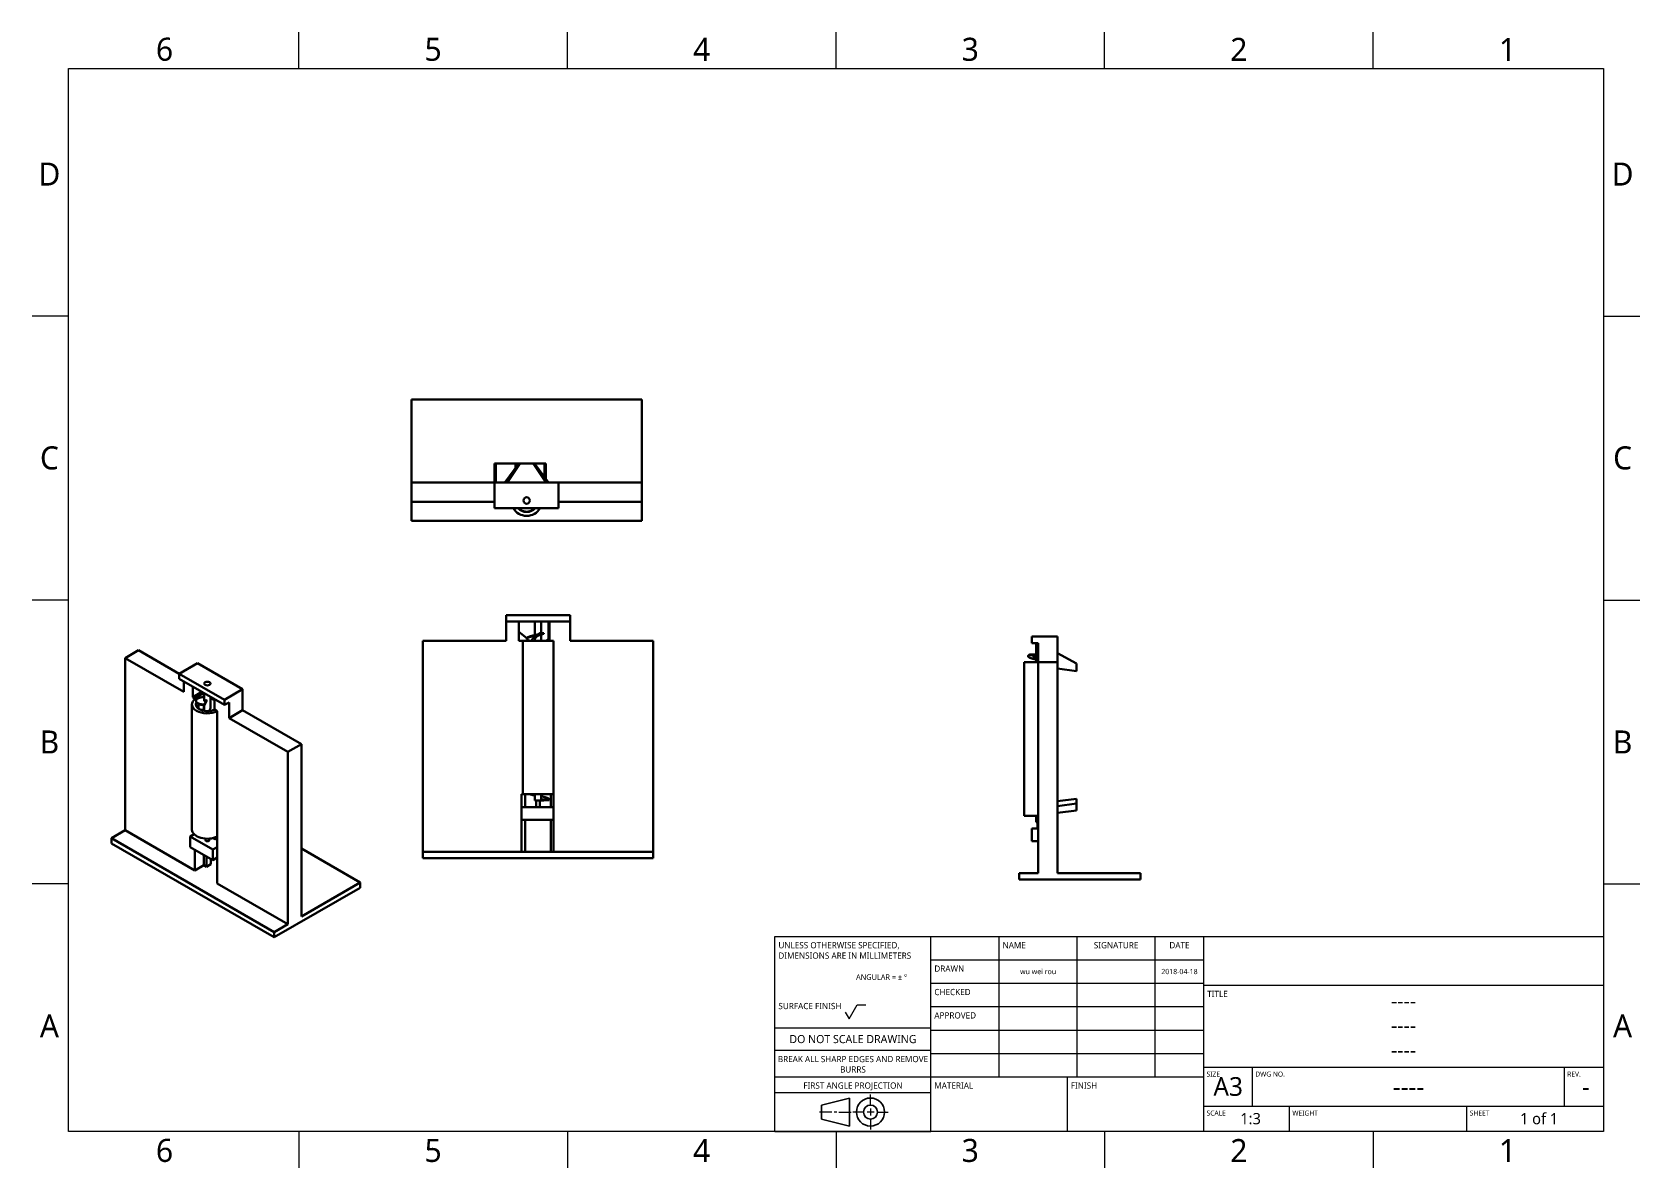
# Model space of a CAD drawing. Header units: millimetres. Extents: x 0 to 420, y 0 to 296.
import ezdxf

# ---------------------------------------------------------------- set-up
doc = ezdxf.new("R2010")
doc.units = ezdxf.units.MM
doc.header["$LTSCALE"] = 12.7
for name, color, linetype, lineweight in [('BORDER_FRAME', 7, 'Continuous', 15), ('BORDER_ZONES', 7, 'Continuous', 15), ('TITLE_BLOCK', 7, 'Continuous', 15), ('Visible', 7, 'Continuous', 40)]:
    doc.layers.add(name, color=color, linetype=linetype, lineweight=lineweight)
doc.styles.add('Onshape-Standard', font='NotoSans-Regular.ttf')
doc.styles.add('Onshape-Standard-Fields', font='')
doc.styles.get('Onshape-Standard-Fields').set_extended_font_data('Noto Sans')

msp = doc.modelspace()

# ---------------------------------------------------------------- linework, layer by layer
at = {"layer": 'BORDER_FRAME'}
for p, q in [((10, 10), (10, 287)), ((10, 287), (410, 287)), ((410, 287), (410, 10)), ((410, 10), (10, 10))]:
    msp.add_line(p, q, dxfattribs=at)
at = {"layer": 'BORDER_ZONES'}
for p, q in [((70, 287), (70, 296.5)), ((140, 287), (140, 296.5)), ((210, 287), (210, 296.5)), ((280, 287), (280, 296.5)), ((350, 287), (350, 296.5)), ((10, 222.5), (0.5, 222.5)), ((410, 222.5), (419.5, 222.5)), ((10, 148.5), (0.5, 148.5)), ((410, 148.5), (419.5, 148.5)), ((10, 74.5), (0.5, 74.5)), ((410, 74.5), (419.5, 74.5)), ((70, 10), (70, 0.5)), ((140, 10), (140, 0.5)), ((210, 10), (210, 0.5)), ((280, 10), (280, 0.5)), ((350, 10), (350, 0.5))]:
    msp.add_line(p, q, dxfattribs=at)
at = {"layer": 'TITLE_BLOCK'}
for p, q in [((194.1, 10), (194.1, 60.8)), ((194.1, 60.8), (234.74, 60.8)), ((234.74, 10), (234.74, 60.8)), ((234.74, 60.8), (305.86, 60.8)), ((252.52, 24.22), (252.52, 60.8)), ((272.84, 24.22), (272.84, 60.8)), ((293.16, 24.22), (293.16, 60.8)), ((305.86, 10), (305.86, 60.8)), ((305.86, 60.8), (410, 60.8)), ((234.74, 54.7), (305.86, 54.7)), ((234.74, 48.61), (305.86, 48.61)), ((305.86, 48.1), (410, 48.1)), ((213.4, 39.33), (215.54, 43.03)), ((215.54, 43.03), (217.77, 43.03)), ((234.74, 42.51), (305.86, 42.51)), ((212.39, 41.09), (213.4, 39.33)), ((194.1, 37.03), (234.74, 37.03)), ((234.74, 36.42), (305.86, 36.42)), ((194.1, 31.13), (234.74, 31.13)), ((234.74, 30.32), (305.86, 30.32)), ((305.86, 26.76), (410, 26.76)), ((318.56, 16.6), (318.56, 26.76)), ((399.84, 16.6), (399.84, 26.76)), ((194.1, 24.22), (234.74, 24.22)), ((234.74, 24.22), (305.86, 24.22)), ((270.3, 10), (270.3, 24.22)), ((194.1, 20.16), (234.74, 20.16)), ((305.86, 16.6), (410, 16.6)), ((328.21, 10), (328.21, 16.6)), ((374.44, 10), (374.44, 16.6)), ((194.1, 10), (234.74, 10))]:
    msp.add_line(p, q, dxfattribs=at)
at = {"layer": 'TITLE_BLOCK', "lineweight": 30}
for p, q in [((213.51, 18.7), (206.19, 16.87)), ((206.19, 16.87), (206.19, 13.21)), ((213.51, 11.38), (213.51, 18.7)), ((206.19, 13.21), (213.51, 11.38))]:
    msp.add_line(p, q, dxfattribs=at)
at = {"layer": 'TITLE_BLOCK', "lineweight": 15}
for p, q in [((218.99, 16.87), (218.99, 19.61)), ((208.93, 15.04), (205.73, 15.04)), ((210.21, 15.04), (209.48, 15.04)), ((210.76, 15.04), (213.96, 15.04)), ((217.16, 15.04), (214.42, 15.04)), ((219.91, 15.04), (218.08, 15.04)), ((218.99, 15.95), (218.99, 14.12)), ((218.99, 13.21), (218.99, 10.47)), ((220.82, 15.04), (223.56, 15.04))]:
    msp.add_line(p, q, dxfattribs=at)
at = {"layer": 'TITLE_BLOCK', "lineweight": 30}
for radius in [3.66, 1.83]:
    msp.add_circle((218.99, 15.04), radius, dxfattribs=at)
at = {"layer": 'Visible'}
for p, q in [((99.38, 179.11), (99.38, 200.77)), ((99.38, 200.77), (159.38, 200.77)), ((159.38, 179.11), (159.38, 200.77)), ((121.04, 184.11), (121.38, 184.11)), ((121.04, 179.11), (121.04, 184.11)), ((121.38, 179.11), (121.38, 184.11)), ((121.38, 184.11), (126.48, 184.11)), ((123.71, 179.11), (127.38, 184.11)), ((124.38, 179.11), (127.71, 184.11)), ((126.48, 182.88), (126.48, 184.11)), ((126.48, 184.11), (127.37, 184.11)), ((127.38, 184.11), (127.71, 184.11)), ((127.71, 184.11), (131.04, 184.11)), ((131.04, 184.11), (131.38, 184.11)), ((134.38, 179.11), (131.04, 184.11)), ((131.38, 184.11), (134.04, 184.11)), ((135.04, 179.11), (131.38, 184.11)), ((134.04, 184.11), (134.38, 184.11)), ((134.04, 180.47), (134.04, 184.11)), ((134.38, 180.02), (134.38, 184.11)), ((99.38, 179.11), (121.04, 179.11)), ((99.38, 179.11), (99.38, 174.11)), ((137.71, 179.11), (121.04, 179.11)), ((121.04, 172.44), (121.04, 179.11)), ((137.71, 172.44), (137.71, 179.11)), ((137.71, 179.11), (159.38, 179.11)), ((159.38, 179.11), (159.38, 174.11)), ((99.38, 169.11), (99.38, 174.11)), ((99.38, 174.11), (121.04, 174.11)), ((137.71, 172.44), (121.04, 172.44)), ((130.53, 172.44), (130.84, 171.9)), ((137.71, 174.11), (159.38, 174.11)), ((159.38, 169.11), (159.38, 174.11)), ((99.38, 169.11), (159.38, 169.11)), ((124.02, 142.86), (124.02, 144.53)), ((140.68, 144.53), (124.02, 144.53)), ((124.02, 137.86), (124.02, 142.86)), ((140.68, 142.86), (124.02, 142.86)), ((127.35, 137.86), (127.35, 142.86)), ((131.52, 142.86), (131.52, 139.35)), ((133.18, 139.86), (133.18, 142.86)), ((135.04, 142.86), (135.04, 137.86)), ((135.33, 142.86), (135.33, 137.86)), ((140.68, 142.86), (140.68, 144.53)), ((140.68, 137.86), (140.68, 142.86)), ((127.35, 140.2), (129.42, 138.54)), ((129.42, 138.53), (129.42, 138.36)), ((132.33, 139.53), (132.35, 139.53)), ((132.77, 139.86), (133.82, 139.86)), ((133.18, 137.86), (133.18, 139.52)), ((133.82, 139.86), (133.82, 139.7)), ((135.04, 138.35), (134.43, 137.86)), ((261.03, 137.29), (261.03, 138.96)), ((261.03, 138.96), (267.7, 138.96)), ((267.7, 132.29), (267.7, 138.96)), ((28.25, 135.42), (24.71, 133.38)), ((28.25, 135.42), (38.85, 129.3)), ((102.35, 137.86), (124.02, 137.86)), ((102.35, 82.86), (102.35, 137.86)), ((127.35, 137.86), (128.35, 137.86)), ((128.35, 137.86), (128.35, 97.86)), ((136.35, 137.86), (128.35, 137.86)), ((130.26, 137.87), (130.27, 137.86)), ((131.52, 138.2), (131.52, 137.86)), ((136.35, 137.86), (136.35, 97.86)), ((140.68, 137.86), (162.35, 137.86)), ((162.35, 82.86), (162.35, 137.86)), ((260.49, 134.29), (260.49, 134.12)), ((262.31, 134.29), (260.49, 134.29)), ((260.49, 134.12), (261.73, 133.96)), ((262.7, 137.29), (261.03, 137.29)), ((262.2, 137.29), (262.2, 134.29)), ((262.31, 133.96), (262.31, 134.29)), ((262.7, 132.29), (262.7, 137.29)), ((267.7, 134.62), (272.7, 131.96)), ((24.71, 88.48), (24.71, 133.38)), ((24.71, 133.38), (40.03, 124.54)), ((38.85, 129.3), (43.57, 132.02)), ((55.35, 125.22), (43.57, 132.02)), ((259.02, 132.29), (259.02, 92.29)), ((262.7, 132.29), (259.02, 132.29)), ((260.1, 133.96), (260.1, 133.79)), ((261.73, 133.96), (262.31, 133.96)), ((262.2, 133.62), (262.2, 132.29)), ((262.7, 77.29), (262.7, 132.29)), ((267.7, 132.29), (262.7, 132.29)), ((267.7, 77.29), (267.7, 132.29)), ((267.7, 130.62), (272.7, 129.96)), ((272.7, 131.96), (272.7, 129.96)), ((50.64, 122.5), (38.85, 129.3)), ((38.85, 127.94), (38.85, 129.3)), ((50.64, 121.14), (38.85, 127.94)), ((40.03, 124.54), (40.03, 127.26)), ((42.39, 123.18), (42.39, 125.9)), ((44.75, 124.54), (42.39, 123.18)), ((42.39, 123.18), (43.1, 122.77)), ((43.17, 123.09), (45.22, 124.27)), ((43.17, 123.09), (43.51, 122.71)), ((43.23, 122.22), (43.23, 122.09)), ((45.22, 124.27), (45.22, 123.17)), ((45.33, 124.2), (45.33, 122.22)), ((45.95, 122.44), (45.4, 121.27)), ((45.4, 121.13), (45.77, 121.8)), ((45.77, 121.8), (45.95, 122.17)), ((45.95, 122.17), (45.95, 122.44)), ((46.99, 120.32), (46.99, 123.24)), ((48.03, 122.64), (48.03, 119.92)), ((50.64, 122.5), (55.35, 125.22)), ((50.64, 121.14), (50.64, 122.5)), ((51.82, 121.82), (50.64, 121.14)), ((51.82, 117.73), (51.82, 121.82)), ((55.35, 119.78), (55.35, 125.22)), ((42.15, 121.27), (42.15, 88.61)), ((43.82, 121.41), (43.82, 120.19)), ((45.22, 121.14), (45.22, 119.91)), ((45.33, 121.14), (45.33, 119.61)), ((45.4, 121.27), (45.4, 121.13)), ((48.75, 119.5), (48.03, 119.92)), ((48.75, 119.5), (48.75, 86.84)), ((55.35, 119.78), (51.82, 117.73)), ((51.82, 117.73), (67.14, 108.89)), ((55.35, 119.78), (70.67, 110.93)), ((70.67, 110.93), (67.14, 108.89)), ((70.67, 66.02), (70.67, 110.93)), ((67.14, 63.98), (67.14, 108.89)), ((128.02, 97.86), (128.35, 97.86)), ((128.02, 97.86), (128.02, 94.53)), ((128.35, 97.86), (136.35, 97.86)), ((129.02, 94.53), (129.02, 97.86)), ((131.52, 97.86), (131.52, 96.2)), ((133.18, 96.2), (133.18, 97.86)), ((133.18, 96.2), (133.18, 96.53)), ((133.18, 96.53), (135.28, 96.53)), ((135.28, 96.53), (135.28, 96.36)), ((135.68, 94.53), (135.68, 97.86)), ((136.35, 97.86), (136.35, 94.53)), ((267.7, 96.03), (272.7, 96.7)), ((272.7, 96.7), (272.7, 95.46)), ((128.02, 91.2), (128.02, 94.53)), ((128.02, 94.53), (136.35, 94.53)), ((131.52, 96.2), (133.18, 96.2)), ((131.85, 96.2), (131.85, 94.53)), ((132.85, 94.53), (132.85, 96.2)), ((133.85, 96.2), (133.18, 96.2)), ((135.28, 96.36), (133.85, 96.2)), ((136.35, 91.2), (136.35, 94.53)), ((259.02, 92.29), (262.7, 92.29)), ((262.2, 92.29), (262.2, 90.62)), ((267.7, 94.79), (272.7, 95.46)), ((267.7, 93), (272.7, 93.67)), ((272.7, 95.46), (272.7, 93.67)), ((21.18, 86.43), (24.71, 88.48)), ((42.86, 78), (24.71, 88.48)), ((128.02, 91.2), (136.35, 91.2)), ((128.02, 91.2), (128.02, 82.86)), ((129.02, 82.86), (129.02, 91.2)), ((135.68, 82.86), (135.68, 91.2)), ((136.35, 91.2), (136.35, 82.86)), ((261.03, 85.62), (261.03, 88.96)), ((262.7, 88.96), (261.03, 88.96)), ((262.2, 90.62), (262.7, 90.62)), ((262.53, 90.62), (262.53, 88.96)), ((21.18, 86.43), (21.18, 85.07)), ((21.18, 86.43), (63.6, 61.94)), ((21.18, 85.07), (63.6, 60.58)), ((42.71, 87.43), (41.68, 86.84)), ((41.68, 84.12), (41.68, 86.84)), ((41.68, 86.84), (47.58, 83.44)), ((41.68, 84.12), (47.58, 80.72)), ((45.66, 86.31), (45.66, 85.89)), ((46.66, 85.89), (46.66, 86.31)), ((48.75, 84.12), (47.58, 83.44)), ((48.24, 86.19), (47.63, 86.46)), ((47.9, 86.52), (48.24, 86.33)), ((48.24, 86.33), (48.24, 86.19)), ((48.75, 86.84), (48.75, 84.12)), ((48.75, 84.12), (48.75, 81.4)), ((262.7, 85.62), (261.03, 85.62)), ((42.86, 83.44), (42.86, 78)), ((45.22, 82.08), (45.22, 79.36)), ((45.93, 78.95), (45.93, 81.67)), ((47.1, 79.63), (45.93, 78.95)), ((47.1, 79.63), (47.1, 80.99)), ((47.58, 80.72), (47.58, 83.44)), ((48.75, 81.4), (47.58, 80.72)), ((48.75, 81.4), (48.75, 74.6)), ((70.67, 83.71), (85.99, 74.87)), ((102.35, 82.86), (102.35, 81.2)), ((102.35, 82.86), (162.35, 82.86)), ((102.35, 81.2), (162.35, 81.2)), ((162.35, 82.86), (162.35, 81.2)), ((45.22, 79.36), (42.86, 78)), ((45.93, 78.95), (45.22, 79.36)), ((257.7, 77.29), (262.7, 77.29)), ((257.7, 77.29), (257.7, 75.62)), ((257.7, 75.62), (289.37, 75.62)), ((267.7, 77.29), (289.37, 77.29)), ((289.37, 77.29), (289.37, 75.62)), ((67.14, 63.98), (48.75, 74.6)), ((63.6, 60.58), (85.99, 73.51)), ((70.67, 66.02), (85.99, 74.87)), ((85.99, 74.87), (85.99, 73.51)), ((63.6, 61.94), (67.14, 63.98)), ((63.6, 61.94), (63.6, 60.58))]:
    msp.add_line(p, q, dxfattribs=at)
at = {"layer": 'Visible', "flags": 128}
for points in [[(132.74, 139.36), (132.89, 139.43), (133.1, 139.5), (133.18, 139.52)], [(133.18, 139.52), (133.37, 139.58), (133.72, 139.67)], [(261.67, 133.1), (261.91, 133.04), (262.16, 132.96), (262.2, 132.95)], [(130.98, 97.67), (131.33, 97.58), (131.52, 97.52)]]:
    msp.add_lwpolyline(points, dxfattribs=at)
at = {"layer": 'Visible'}
msp.add_circle((129.38, 174.44), 0.833, dxfattribs=at)
msp.add_circle((129.38, 174.44), 0.833, dxfattribs=at)
at = {"layer": 'Visible', "extrusion": (0, 0, -1)}
for radius, start, end in [(4.01, 209.8858, 330.1142), (3, 221.8103, 318.1897)]:
    msp.add_arc((-129.38, 174.44), radius, start, end, dxfattribs=at)
at = {"layer": 'Visible'}
msp.add_ellipse((46.16, 126.72), major_axis=(-0.833, 0), ratio=0.57735, dxfattribs=at)
msp.add_ellipse((46.16, 126.72), major_axis=(-0.833, 0), ratio=0.57735, dxfattribs=at)
at = {"layer": 'Visible', "extrusion": (0, 0, -1)}
for major_axis, start_param, end_param in [((4.01, 0), 0.868539, 3.84385), ((3, 0), 0.896739, 3.455304)]:
    msp.add_ellipse((46.16, 121.27), major_axis=major_axis, ratio=0.57735, start_param=start_param, end_param=end_param, dxfattribs=at)
at = {"layer": 'Visible'}
for centre, major_axis, end_param in [((46.16, 88.61), (-4.01, 0), 2.273053), ((46.16, 85.89), (-0.5, 0), 3.141593)]:
    msp.add_ellipse(centre, major_axis=major_axis, ratio=0.57735, start_param=0, end_param=end_param, dxfattribs=at)
for points, weights, knots in [([(127.24, 172.44), (127.27, 172.4), (127.3, 172.37), (128.16, 171.51), (129.38, 171.51), (130.08, 171.51), (130.71, 171.83), (130.78, 171.86), (130.84, 171.9)], [0.993741349562, 0.996730220321, 1, 0.923879532511, 1, 0.954327719507, 0.963462175605, 0.964446013493, 0.966065644237], [0.96542096, 0.96542096, 0.96542096, 0.96590909, 0.96590909, 0.97727273, 0.97727273, 0.98409091, 0.98409091, 0.98482527, 0.98482527, 0.98482527]), ([(130.84, 171.9), (131.18, 172.09), (131.45, 172.37), (131.49, 172.4), (131.52, 172.44)], [0.966065644237, 0.974471002443, 1, 0.996730220321, 0.993741349562], [0.893916179, 0.893916179, 0.893916179, 0.897727273, 0.897727273, 0.898215401, 0.898215401, 0.898215401]), ([(130.28, 137.86), (130.27, 137.87), (130.26, 137.87), (129.42, 138.12), (129.42, 138.36), (129.42, 138.61), (130.28, 138.86), (131.14, 139.11), (132.35, 139.36), (133.08, 139.51), (133.72, 139.67), (133.77, 139.69), (133.82, 139.7)], [1, 0.999170599218, 0.998359272568, 0.924708933293, 1, 0.923879532511, 1, 0.923879532511, 1, 0.953077201742, 0.964003470075, 0.964857753252, 0.966065672322], [0.94318182, 0.94318182, 0.94318182, 0.94330564, 0.94330564, 0.95454545, 0.95454545, 0.96590909, 0.96590909, 0.97727273, 0.97727273, 0.98427759, 0.98427759, 0.98482528, 0.98482528, 0.98482528]), ([(129.42, 138.53), (129.42, 138.78), (130.28, 139.03), (130.8, 139.18), (131.51, 139.35), (131.91, 139.44), (132.33, 139.53)], [1, 0.923879532511, 1, 0.952037137382, 0.964516262744, 0.971637360032, 0.998440233255], [0.95454545, 0.95454545, 0.95454545, 0.96590909, 0.96590909, 0.97306922, 0.97306922, 0.97715508, 0.97715508, 0.97715508]), ([(131.05, 137.86), (130.85, 138.04), (130.85, 138.2), (130.85, 138.45), (131.29, 138.7), (131.72, 138.94), (132.33, 139.19), (132.34, 139.19), (132.35, 139.2), (132.55, 139.28), (132.74, 139.36)], [0.965887381821, 0.949682230976, 1, 0.923879532511, 1, 0.925331772102, 0.997150932981, 0.99854776041, 1, 0.974166393482, 0.965867498659], [0.94703377, 0.94703377, 0.94703377, 0.95454545, 0.95454545, 0.96590909, 0.96590909, 0.97705593, 0.97705593, 0.97727273, 0.97727273, 0.98112929, 0.98112929, 0.98112929]), ([(131.52, 138.2), (131.52, 138.28), (131.54, 138.36), (131.6, 138.53), (131.76, 138.7), (132.01, 138.95), (132.35, 139.2)], [1, 0.974626510837, 0.966168681116, 0.949253021674, 1, 0.923879532511, 1], [0.95454545, 0.95454545, 0.95454545, 0.95833333, 0.95833333, 0.96590909, 0.96590909, 0.97727273, 0.97727273, 0.97727273]), ([(261.67, 133.1), (261.27, 133.2), (260.96, 133.29), (260.1, 133.54), (260.1, 133.79), (260.1, 133.95), (260.49, 134.13)], [0.96388580709, 0.970545971519, 1, 0.923879532511, 1, 0.949408487418, 0.966065672322], [0.96151205, 0.96151205, 0.96151205, 0.96590909, 0.96590909, 0.97727273, 0.97727273, 0.98482528, 0.98482528, 0.98482528]), ([(262.2, 133), (262.08, 133.06), (261.97, 133.12), (261.53, 133.37), (261.53, 133.62), (261.53, 133.79), (261.73, 133.96)], [0.971280844405, 0.98079510019, 1, 0.923879532511, 1, 0.949437051402, 0.966046884456], [0.96304209, 0.96304209, 0.96304209, 0.96590909, 0.96590909, 0.97727273, 0.97727273, 0.98482101, 0.98482101, 0.98482101]), ([(262.2, 133.62), (262.2, 133.7), (262.23, 133.79), (262.26, 133.87), (262.31, 133.96)], [1, 0.974196737276, 0.965887018382, 0.95792525523, 0.966022682232], [0.977272727, 0.977272727, 0.977272727, 0.981124765, 0.981124765, 0.984815505, 0.984815505, 0.984815505]), ([(45.32, 123.18), (45.27, 123.18), (45.22, 123.18), (44.57, 123.18), (44.09, 123.01), (43.72, 122.89), (43.5, 122.71), (43.23, 122.49), (43.23, 122.22), (43.23, 121.73), (44.09, 121.44), (44.64, 121.25), (45.4, 121.27)], [0.964516262744, 0.963540954446, 0.96293483985, 0.95578568358, 1, 0.965785610686, 0.962328374468, 0.958093921826, 1, 0.923879532511, 1, 0.949408530068, 0.966065644237], [0.94738532, 0.94738532, 0.94738532, 0.94794492, 0.94794492, 0.95454545, 0.95454545, 0.95965315, 0.95965315, 0.96590909, 0.96590909, 0.97727273, 0.97727273, 0.98482527, 0.98482527, 0.98482527]), ([(43.23, 122.09), (43.23, 121.94), (43.32, 121.8), (43.46, 121.58), (43.81, 121.41), (43.94, 121.35), (44.09, 121.3), (44.57, 121.14), (45.22, 121.13), (45.27, 121.13), (45.33, 121.13), (45.36, 121.13), (45.4, 121.13)], [1, 0.97593587519, 0.967086635994, 0.953162171187, 0.976909287364, 0.985809066044, 1, 0.955735998434, 0.962950972215, 0.963566913283, 0.964558033507, 0.96522651613, 0.966065672322], [0.96590909, 0.96590909, 0.96590909, 0.9695015, 0.9695015, 0.97515424, 0.97515424, 0.97727273, 0.97727273, 0.98388067, 0.98388067, 0.98444479, 0.98444479, 0.98482528, 0.98482528, 0.98482528]), ([(45.33, 122.22), (45.33, 122.23), (45.41, 122.25), (45.47, 122.27), (45.57, 122.29), (45.73, 122.33), (45.94, 122.44)], [1, 0.957099598212, 0.962555296545, 0.966779934299, 1, 0.949465993888, 0.966027891361], [0.96590909, 0.96590909, 0.96590909, 0.97231347, 0.97231347, 0.97727273, 0.97727273, 0.98481669, 0.98481669, 0.98481669]), ([(45.32, 119.91), (45.27, 119.92), (45.22, 119.92), (44.82, 119.91), (44.48, 119.85)], [0.964516262744, 0.963540954446, 0.96293483985, 0.958553939501, 0.973460344112], [0.856476232, 0.856476232, 0.856476232, 0.857035834, 0.857035834, 0.861080544, 0.861080544, 0.861080544]), ([(46.5, 119.56), (46.58, 119.63), (46.66, 119.72), (46.71, 119.78), (46.75, 119.84), (46.95, 120.12), (46.99, 120.46), (46.99, 120.53), (46.99, 120.59)], [0.962154343967, 0.963690732655, 0.976227752237, 0.985259373589, 1, 0.937220003527, 0.977995018923, 0.986659528984, 1], [0.90383571, 0.90383571, 0.90383571, 0.90689036, 0.90689036, 0.90909091, 0.90909091, 0.91846301, 0.91846301, 0.92045455, 0.92045455, 0.92045455]), ([(131.51, 97.58), (131.39, 97.64), (131.29, 97.7), (131.15, 97.78), (131.05, 97.86)], [0.971802608731, 0.981314545996, 1, 0.974197301536, 0.965887381821], [0.031301453, 0.031301453, 0.031301453, 0.034090909, 0.034090909, 0.037942862, 0.037942862, 0.037942862]), ([(135.28, 96.53), (135.28, 96.78), (134.42, 97.03), (133.9, 97.18), (133.19, 97.35)], [1, 0.923879532511, 1, 0.952037137382, 0.964516262744], [0, 0, 0, 0.01136364, 0.01136364, 0.01852377, 0.01852377, 0.01852377])]:
    msp.add_rational_spline(points, weights, degree=2, knots=knots, dxfattribs=at)
for points, weights in [([(132.35, 139.53), (133.14, 139.69), (133.82, 139.87)], [1, 0.949408530068, 0.966065644237]), ([(132.35, 139.53), (132.57, 139.69), (132.77, 139.86)], [1, 0.949465993888, 0.966027891361]), ([(260.1, 133.96), (260.1, 134.12), (260.49, 134.29)], [1, 0.949408530068, 0.966065644237]), ([(48.04, 122.34), (47.58, 122.67), (47, 122.88)], [0.98454792819, 0.954307607332, 0.964516262744]), ([(130.98, 97.67), (130.59, 97.77), (130.28, 97.86)], [0.963957095876, 0.970702188118, 1]), ([(48.24, 86.33), (48.51, 86.55), (48.7, 86.81)], [1, 0.974619873133, 0.966164257138]), ([(48.24, 86.19), (48.56, 86.45), (48.77, 86.77)], [1, 0.970082537508, 0.963681866005])]:
    msp.add_rational_spline(points, weights, degree=2, dxfattribs=at)

# ---------------------------------------------------------------- texts
at = {"layer": 'BORDER_ZONES', "char_height": 6, "attachment_point": 5, "style": 'Onshape-Standard'}
for s, insert in [('6', (35, 292)), ('5', (105, 292)), ('4', (175, 292)), ('3', (245, 292)), ('2', (315, 292)), ('1', (385, 292)), ('D', (5, 259.5)), ('D', (415, 259.5)), ('C', (5, 185.5)), ('C', (415, 185.5)), ('B', (5, 111.5)), ('B', (415, 111.5)), ('A', (5, 37.5)), ('A', (415, 37.5)), ('6', (35, 5)), ('5', (105, 5)), ('4', (175, 5)), ('3', (245, 5)), ('2', (315, 5)), ('1', (385, 5))]:
    msp.add_mtext(s, dxfattribs=dict(at, insert=insert))
at = {"layer": 'TITLE_BLOCK'}
for s, insert, char_height, width, attachment_point, style in [('UNLESS OTHERWISE SPECIFIED, DIMENSIONS ARE IN MILLIMETERS', (194.99, 59.34), 1.6256, 40.64, 1, 'Onshape-Standard'), ('NAME', (253.41, 59.34), 1.626, 20.32, 1, 'Onshape-Standard'), ('SIGNATURE', (283, 59.34), 1.626, 20.32, 2, 'Onshape-Standard'), ('DATE', (299.51, 59.34), 1.626, 12.7, 2, 'Onshape-Standard'), ('^JANGULAR = ± °^J', (215.22, 53.39), 1.463, 20.32, 1, 'Onshape-Standard'), ('DRAWN', (235.63, 53.24), 1.626, 17.78, 1, 'Onshape-Standard'), ('wu wei rou', (262.68, 51.66), 1.366, 20.32, 5, 'Onshape-Standard-Fields'), ('2018-04-18', (299.51, 51.66), 1.366, 12.7, 5, 'Onshape-Standard-Fields'), ('CHECKED', (235.63, 47.14), 1.626, 17.78, 1, 'Onshape-Standard'), ('TITLE', (306.75, 46.64), 1.626, 12.7, 1, 'Onshape-Standard'), ('SURFACE FINISH', (194.99, 43.49), 1.6256, 20.32, 1, 'Onshape-Standard'), ('----', (357.93, 44.04), 3.901, 93.98, 5, 'Onshape-Standard-Fields'), ('APPROVED', (235.63, 41.05), 1.626, 17.78, 1, 'Onshape-Standard'), ('DO NOT SCALE DRAWING', (214.42, 35.12), 2.1133, 40.64, 2, 'Onshape-Standard'), ('----', (357.93, 37.64), 3.901, 93.98, 5, 'Onshape-Standard-Fields'), ('BREAK ALL SHARP EDGES AND REMOVE BURRS', (214.42, 29.67), 1.6256, 40.64, 2, 'Onshape-Standard'), ('----', (357.93, 31.23), 3.901, 93.98, 5, 'Onshape-Standard-Fields'), ('SIZE', (306.58, 25.59), 1.3, 12.7, 1, 'Onshape-Standard'), ('DWG NO.', (319.28, 25.59), 1.3, 81.28, 1, 'Onshape-Standard'), ('REV.', (400.56, 25.59), 1.3, 10.16, 1, 'Onshape-Standard'), ('FIRST ANGLE PROJECTION', (214.42, 22.76), 1.6256, 40.64, 2, 'Onshape-Standard'), ('MATERIAL', (235.63, 22.76), 1.626, 35.56, 1, 'Onshape-Standard'), ('FINISH', (271.19, 22.76), 1.626, 35.56, 1, 'Onshape-Standard'), ('A3', (312.21, 21.68), 4.877, 12.7, 5, 'Onshape-Standard-Fields'), ('----', (359.2, 21.68), 4.877, 81.28, 5, 'Onshape-Standard-Fields'), ('-', (405.43, 21.68), 4.88, 9.144, 5, 'Onshape-Standard-Fields'), ('SCALE', (306.58, 15.43), 1.3, 22.352, 1, 'Onshape-Standard'), ('1:3', (318.05, 13.3), 2.926, 20.32, 5, 'Onshape-Standard-Fields'), ('WEIGHT', (328.93, 15.43), 1.3, 46.228, 1, 'Onshape-Standard'), ('SHEET', (375.16, 15.43), 1.3, 35.56, 1, 'Onshape-Standard'), ('1 of 1', (393.24, 13.3), 2.926, 33.528, 5, 'Onshape-Standard-Fields')]:
    msp.add_mtext(s, dxfattribs=dict(at, insert=insert, char_height=char_height, width=width, attachment_point=attachment_point, style=style))

doc.saveas('drawing.dxf')
